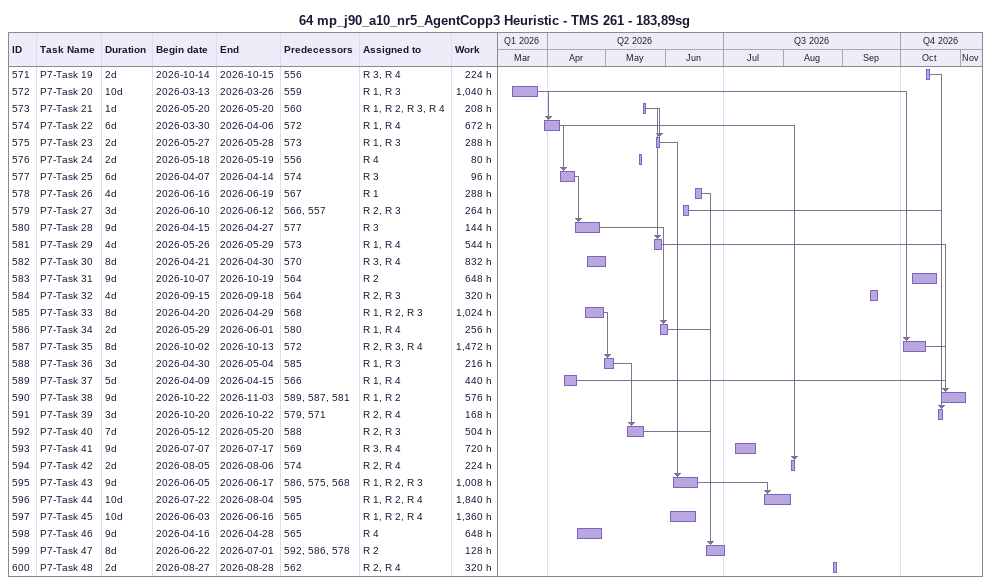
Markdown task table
64 mp_j90_a10_nr5_AgentCopp3 Heuristic - TMS 261 - 183,89sg

| ID | Task | Duration | Start | Finish | Predecessors | Resources | Work (h) |
|---|---|---|---|---|---|---|---|
| 571 | P7-Task 19 | 2d | 2026-10-14 | 2026-10-15 | 556 | R 3, R 4 | 224 |
| 572 | P7-Task 20 | 10d | 2026-03-13 | 2026-03-26 | 559 | R 1, R 3 | 1040 |
| 573 | P7-Task 21 | 1d | 2026-05-20 | 2026-05-20 | 560 | R 1, R 2, R 3, R 4 | 208 |
| 574 | P7-Task 22 | 6d | 2026-03-30 | 2026-04-06 | 572 | R 1, R 4 | 672 |
| 575 | P7-Task 23 | 2d | 2026-05-27 | 2026-05-28 | 573 | R 1, R 3 | 288 |
| 576 | P7-Task 24 | 2d | 2026-05-18 | 2026-05-19 | 556 | R 4 | 80 |
| 577 | P7-Task 25 | 6d | 2026-04-07 | 2026-04-14 | 574 | R 3 | 96 |
| 578 | P7-Task 26 | 4d | 2026-06-16 | 2026-06-19 | 567 | R 1 | 288 |
| 579 | P7-Task 27 | 3d | 2026-06-10 | 2026-06-12 | 566, 557 | R 2, R 3 | 264 |
| 580 | P7-Task 28 | 9d | 2026-04-15 | 2026-04-27 | 577 | R 3 | 144 |
| 581 | P7-Task 29 | 4d | 2026-05-26 | 2026-05-29 | 573 | R 1, R 4 | 544 |
| 582 | P7-Task 30 | 8d | 2026-04-21 | 2026-04-30 | 570 | R 3, R 4 | 832 |
| 583 | P7-Task 31 | 9d | 2026-10-07 | 2026-10-19 | 564 | R 2 | 648 |
| 584 | P7-Task 32 | 4d | 2026-09-15 | 2026-09-18 | 564 | R 2, R 3 | 320 |
| 585 | P7-Task 33 | 8d | 2026-04-20 | 2026-04-29 | 568 | R 1, R 2, R 3 | 1024 |
| 586 | P7-Task 34 | 2d | 2026-05-29 | 2026-06-01 | 580 | R 1, R 4 | 256 |
| 587 | P7-Task 35 | 8d | 2026-10-02 | 2026-10-13 | 572 | R 2, R 3, R 4 | 1472 |
| 588 | P7-Task 36 | 3d | 2026-04-30 | 2026-05-04 | 585 | R 1, R 3 | 216 |
| 589 | P7-Task 37 | 5d | 2026-04-09 | 2026-04-15 | 566 | R 1, R 4 | 440 |
| 590 | P7-Task 38 | 9d | 2026-10-22 | 2026-11-03 | 589, 587, 581 | R 1, R 2 | 576 |
| 591 | P7-Task 39 | 3d | 2026-10-20 | 2026-10-22 | 579, 571 | R 2, R 4 | 168 |
| 592 | P7-Task 40 | 7d | 2026-05-12 | 2026-05-20 | 588 | R 2, R 3 | 504 |
| 593 | P7-Task 41 | 9d | 2026-07-07 | 2026-07-17 | 569 | R 3, R 4 | 720 |
| 594 | P7-Task 42 | 2d | 2026-08-05 | 2026-08-06 | 574 | R 2, R 4 | 224 |
| 595 | P7-Task 43 | 9d | 2026-06-05 | 2026-06-17 | 586, 575, 568 | R 1, R 2, R 3 | 1008 |
| 596 | P7-Task 44 | 10d | 2026-07-22 | 2026-08-04 | 595 | R 1, R 2, R 4 | 1840 |
| 597 | P7-Task 45 | 10d | 2026-06-03 | 2026-06-16 | 565 | R 1, R 2, R 4 | 1360 |
| 598 | P7-Task 46 | 9d | 2026-04-16 | 2026-04-28 | 565 | R 4 | 648 |
| 599 | P7-Task 47 | 8d | 2026-06-22 | 2026-07-01 | 592, 586, 578 | R 2 | 128 |
| 600 | P7-Task 48 | 2d | 2026-08-27 | 2026-08-28 | 562 | R 2, R 4 | 320 |
